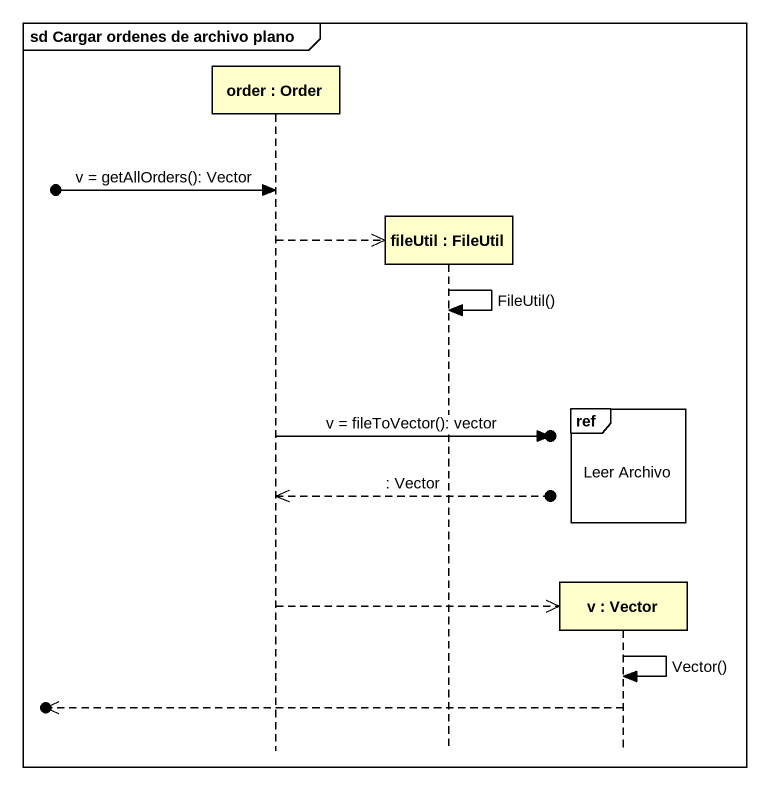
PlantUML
@startuml
mainframe sd Cargar ordenes de archivo plano
hide footbox
participant "order : Order" as order
participant "fileUtil : FileUtil" as fileUtil
participant "v : Vector" as v

[o-> order : v = getAllOrders(): Vector
order -->> fileUtil **
fileUtil -> fileUtil : FileUtil()
ref over v : Leer Archivo
order ->o] : v = fileToVector(): vector
order <<--o] : : Vector
order -->> v **
v -> v : Vector()
[o<<-- v
@enduml
